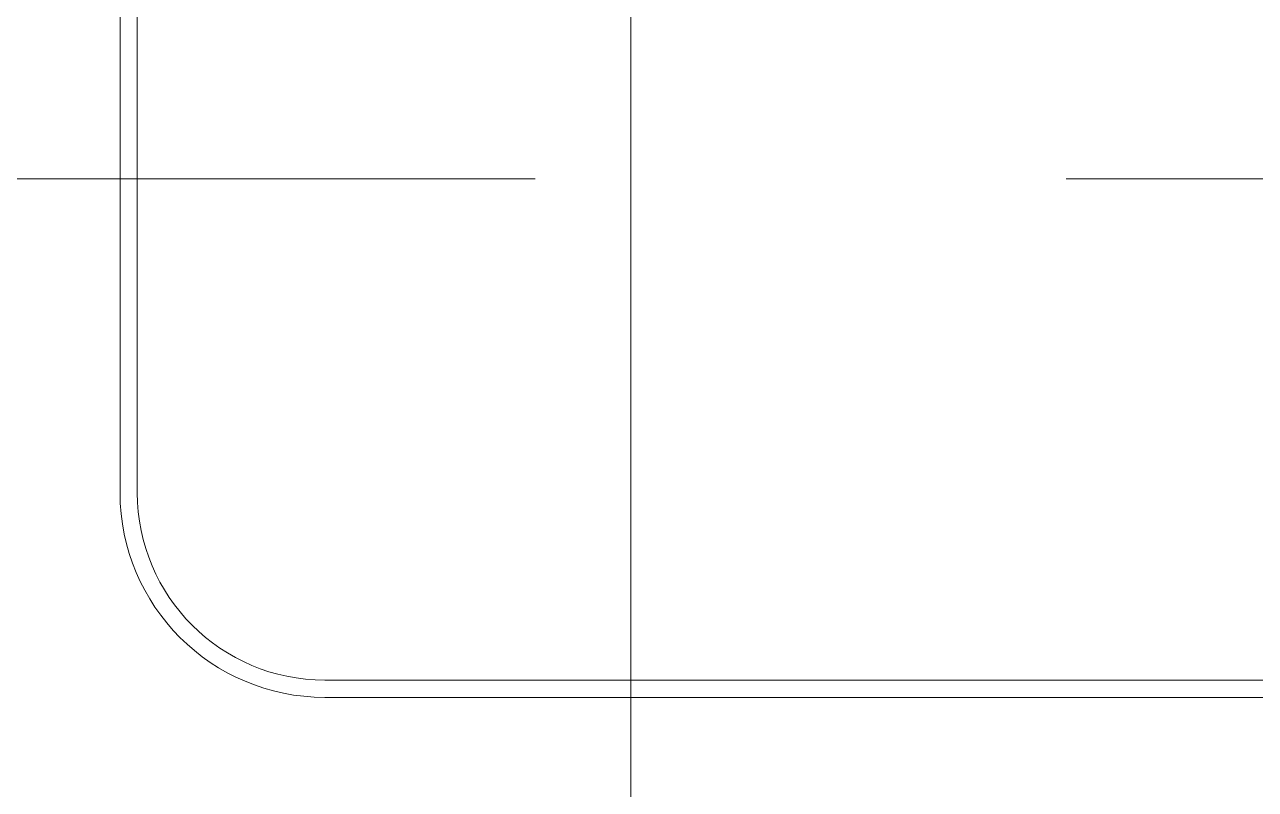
# Model space of a CAD drawing. Units: millimetres at full size, sheet at 1:30. Extents: x -17796 to 21385, y -23279 to 7734.
# Drawn here: x -3037 to -2967.4, y -22116.1 to -22072.9 of the extents above; entities that cross this region are included whole.
import ezdxf

# ---------------------------------------------------------------- set-up
doc = ezdxf.new("R2010")
doc.units = ezdxf.units.MM
doc.header["$LTSCALE"] = 30
doc.linetypes.add('CHAIN1', pattern=[8, 5, -1, 1, -1])
for name, color, linetype, lineweight in [('2-1_', 7, 'Continuous', 9), ('E-C_境界線', 5, 'Continuous', 18), ('E-D_記号', 7, 'Continuous', 9)]:
    doc.layers.add(name, color=color, linetype=linetype, lineweight=lineweight)

# ---------------------------------------------------------------- blocks, each defined once
blk = doc.blocks.new('R')
at = {"layer": '2-1_'}
for p, q in [((-1654.71, -783.59), (-1654.71, -354.59)), ((-1653.74, -783.59), (-1653.74, -354.59)), ((-1559.35, -794.17), (-1643.15, -794.17)), ((-1559.35, -795.15), (-1643.15, -795.15))]:
    blk.add_line(p, q, dxfattribs=at)
for radius in [11.561, 10.586]:
    blk.add_arc((-1643.15, -783.59), radius, 180, 270, dxfattribs=at)

msp = doc.modelspace()

# ---------------------------------------------------------------- linework, layer by layer
at = {"layer": 'E-D_記号', "linetype": 'CHAIN1'}
msp.add_line((-6098.11, -22081.64), (100.33, -22081.51), dxfattribs=at)
at = {"layer": 'E-D_記号'}
for points in [[(-3002.71, -20036.77), (-3002.71, -22156.77), (-3592.71, -22156.77), (-3592.71, -20036.77)], [(-3002.71, -20036.77), (-3002.71, -22156.77), (-2412.71, -22156.77), (-2412.71, -20036.77)]]:
    msp.add_lwpolyline(points, close=True, dxfattribs=at)

# ---------------------------------------------------------------- block references
at = {"layer": 'E-C_境界線'}
msp.add_blockref('R', (-1376.85, -21315.73), dxfattribs=at)

doc.saveas('drawing.dxf')
